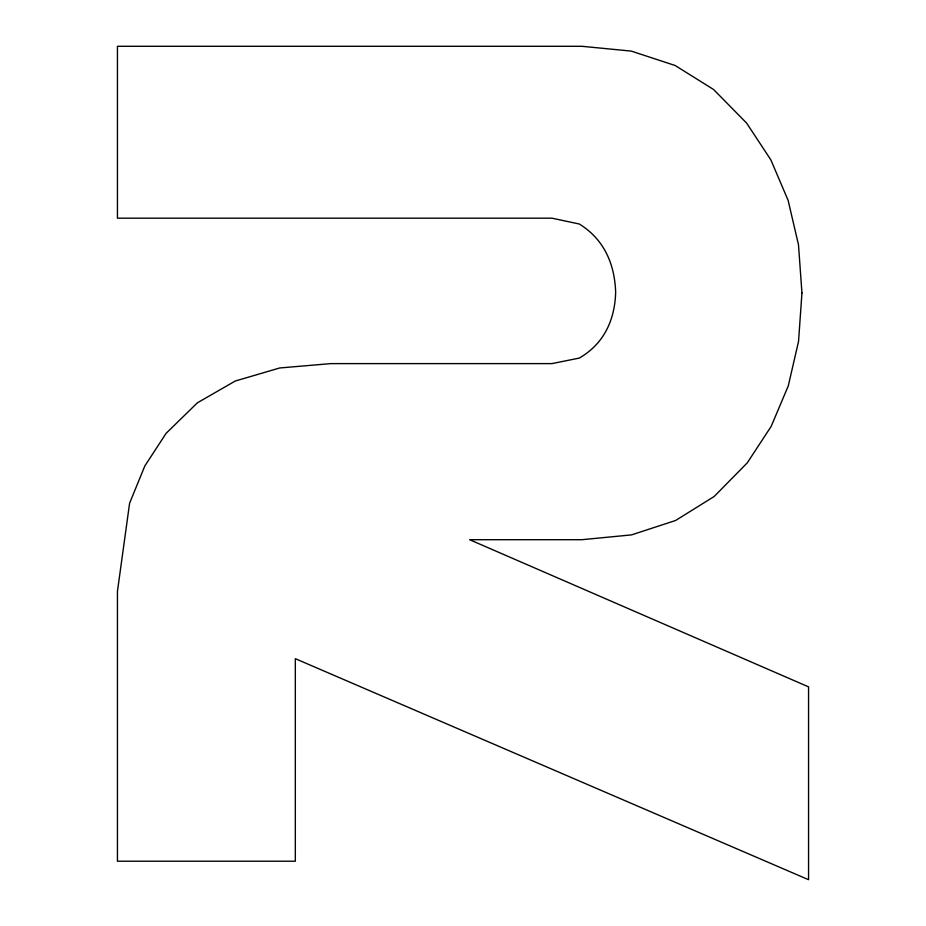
<?xml version="1.0" encoding="UTF-8"?>
<svg xmlns="http://www.w3.org/2000/svg" width="926" height="926" viewBox="0 0 926 926"><rect width="100%" height="100%" fill="white"/><g stroke="black" fill="none" stroke-linecap="round" stroke-linejoin="round"><path stroke-width="1.39" d="M801.951 292.998L798.536 341.428L788.281 385.887L771.184 426.365L747.259 462.873L714.166 496.486L675.598 520.493L631.532 534.892L581.991 539.696L469.609 539.696L808.56 686.872L808.56 879.7L295.325 658.687L295.325 861.215L117.44 861.215L117.44 591.378L129.605 503.188L144.826 465.963L166.124 433.322L197.365 402.833L235.227 381.037L279.698 367.969L330.79 363.617L551.942 363.617L579.294 358.084C603.902 343.824 614.806 320.165 615.651 292.385C614.725 264.003 604.088 239.29 579.294 224.011L551.942 218.177L117.44 218.177L117.44 46.3L581.991 46.3L631.277 51.104L675.147 65.503L713.61 89.521L746.657 123.135L770.849 159.862L788.13 200.41L798.49 244.788L801.951 292.998"/></g></svg>
